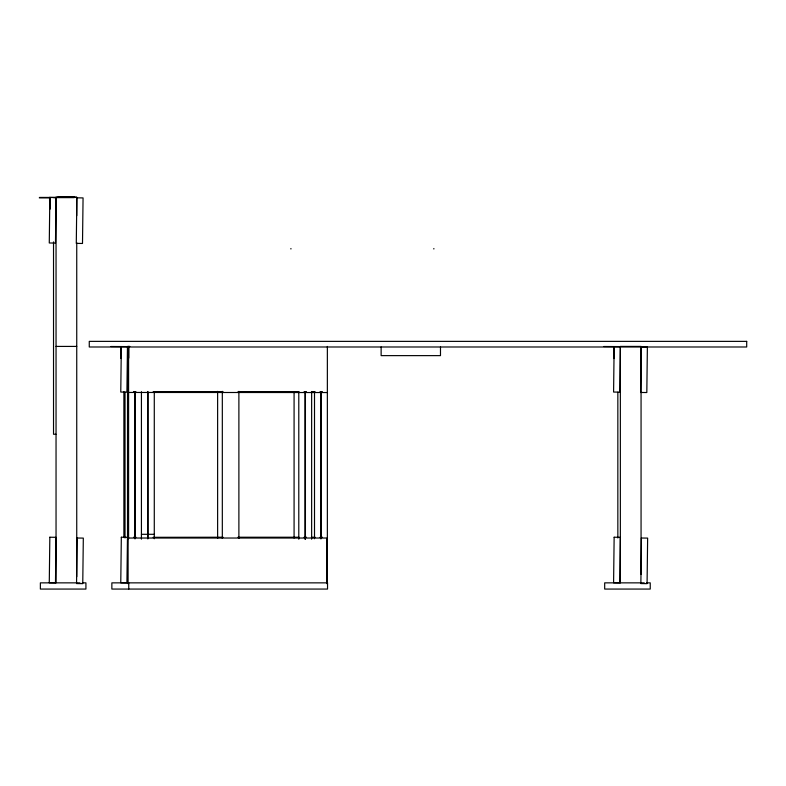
<?xml version="1.0" encoding="UTF-8"?>
<svg xmlns="http://www.w3.org/2000/svg" width="786" height="786" viewBox="0 0 786 786"><rect width="100%" height="100%" fill="white"/><g stroke="black" fill="none" stroke-linecap="round" stroke-linejoin="round"><path stroke-width="1.18" d="M49.832 197.433L49.272 242.982L55.482 243.061L56.042 197.512L49.832 197.433L49.695 209.027M614.141 346.587L613.591 392.057L619.8 392.135L620.351 346.587L603.766 346.508M57.987 196.932L74.552 196.932M56.042 197.198L76.743 197.198M39.447 197.433L56.042 197.433M53.527 197.63L74.238 197.63M39.3 197.885L49.685 197.885M56.042 346.42L76.743 346.42M110.944 346.508L127.529 346.587L126.978 392.135L120.769 392.057L121.319 346.508L121.191 358.102M129.837 346.42L127.529 346.42L127.529 582.858M614.013 358.102L614.072 346.508M613.994 358.554L613.994 346.96M133.492 392.057L135.949 392.057M153.123 392.057L223.067 392.057M237.991 392.057L299.132 392.057M304.044 392.057L306.501 392.057M311.403 392.057L315.088 392.057M319.99 392.057L322.447 392.057M133.492 392.135L135.949 392.135M153.123 392.135L223.067 392.135M237.991 392.135L299.132 392.135M304.044 392.135L306.501 392.135M311.403 392.135L315.088 392.135M319.99 392.135L322.447 392.135M128.59 392.46L327.359 392.538M55.963 434.245L53.527 434.245L53.527 241.911M141.431 534.303L154.282 534.303M133.492 537.31L135.949 537.231M153.123 537.31L223.067 537.231M237.991 537.231L299.132 537.231M304.044 537.31L306.501 537.231M311.403 537.31L315.088 537.231M319.99 537.31L322.447 537.231M79.926 582.858L40.371 582.858L40.371 589.068L85.92 589.068L85.92 582.858L82.324 582.858M644.245 582.858L604.68 582.858L604.68 589.068L650.238 589.068L650.238 582.858L646.642 582.858M641.062 574.281L641.062 346.42L620.351 346.42L620.351 582.858M617.845 392.214L617.845 537.997M440.484 346.99L440.484 355.626L381.131 355.626L381.131 346.99M433.852 248.494L433.852 249.005M327.359 346.42L327.359 582.858M326.75 583.644L326.75 538.027L127.98 538.027L127.98 583.644M321.14 391.752L321.14 538.754M320.717 391.752L320.717 538.754M314.508 391.752L314.508 538.754M311.639 392.214L311.639 539.225M305.42 392.214L305.42 539.225M304.997 392.214L304.997 539.225M298.788 392.214L298.788 539.225M294.082 392.214L294.082 537.997M290.918 248.494L290.918 249.005M238.885 391.349L238.885 538.42M222.32 391.349L222.32 538.42M217.624 391.349L217.624 538.42M154.282 391.742L154.282 538.754M148.073 391.752L148.073 538.754M147.65 391.752L147.65 538.754M141.431 391.742L141.431 539.157M135.221 391.752L135.221 538.754M134.799 391.752L134.799 538.754M128.747 346.508L128.747 358.102M128.766 582.858L128.766 589.068M128.59 346.42L128.59 538.754M125.023 392.214L125.023 537.997M123.883 391.752L123.883 537.536M121.25 346.508L121.172 358.554L121.044 346.96M76.743 215.718L76.743 197.345L56.042 197.345L56.042 582.858M76.743 242.668L76.743 576.737M49.695 197.433L49.685 209.479L49.547 197.885M49.832 537.231L49.272 582.78L55.482 582.858L56.042 537.31L49.832 537.231M76.851 197.836L76.291 243.385L82.501 243.464L83.061 197.915L76.851 197.836M77.107 538.027L76.547 583.576L82.756 583.644L83.316 538.096L77.107 538.027M121.319 537.231L120.769 582.78L126.978 582.858L127.529 537.31L121.319 537.231M614.141 537.231L613.591 582.78L619.8 582.858L620.351 537.31L614.141 537.231M641.17 346.911L640.61 392.46L646.819 392.538L647.379 346.99L641.17 346.911M641.415 538.027L640.865 583.576L647.075 583.644L647.635 538.096L641.415 538.027M746.7 341.37L89.26 341.37L89.26 346.99L746.7 346.99L746.7 341.37M327.536 582.858L111.858 582.858L111.858 589.068L327.536 589.068L327.536 582.858"/></g></svg>
